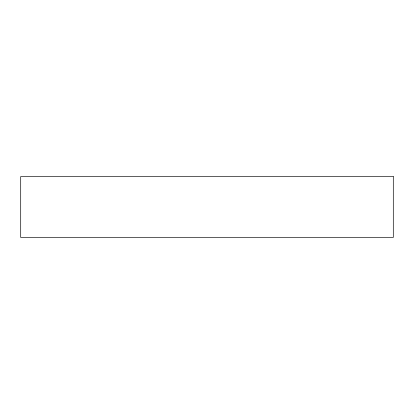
<?xml version="1.0" encoding="UTF-8"?>
<svg xmlns="http://www.w3.org/2000/svg" width="414" height="414" viewBox="0 0 414 414"><rect width="100%" height="100%" fill="white"/><g stroke="black" fill="none" stroke-linecap="round" stroke-linejoin="round"><path stroke-width="0.62" d="M393.3 176.561L20.7 176.561L20.7 237.439L393.3 237.439L393.3 176.561"/></g></svg>
